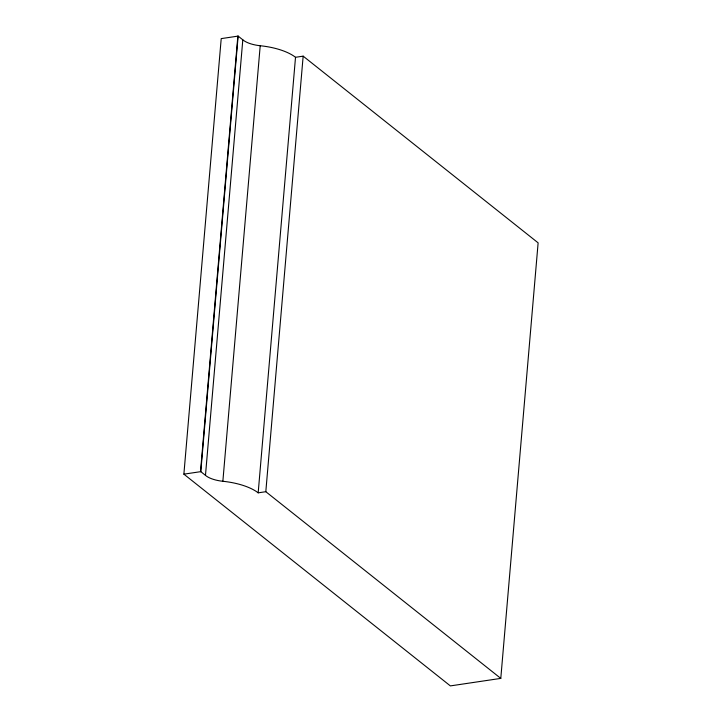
<?xml version="1.0" encoding="UTF-8"?>
<svg xmlns="http://www.w3.org/2000/svg" width="722" height="722" viewBox="0 0 722 722"><rect width="100%" height="100%" fill="white"/><g stroke="black" fill="none" stroke-linecap="round" stroke-linejoin="round"><path stroke-width="1.08" d="M183.875 474.164L221.212 38.618L238.143 36.1L242.809 39.809A21.425 8.511 4.9 0 0 260.209 45.73A44.665 17.734 4.9 0 1 295.515 57.291L303.159 56.154L538.125 242.845L500.788 678.391L450.366 685.9L183.875 474.164L200.806 471.647L205.472 475.356A21.425 8.511 4.9 0 0 222.863 481.276A44.665 17.734 4.9 0 1 258.178 492.837L265.813 491.7L500.788 678.391M200.508 471.692L237.854 36.145M200.806 471.647L238.143 36.1M205.472 475.356L242.809 39.809M222.863 481.276L260.209 45.73M258.178 492.837L295.515 57.291M265.813 491.7L303.159 56.154"/></g></svg>
